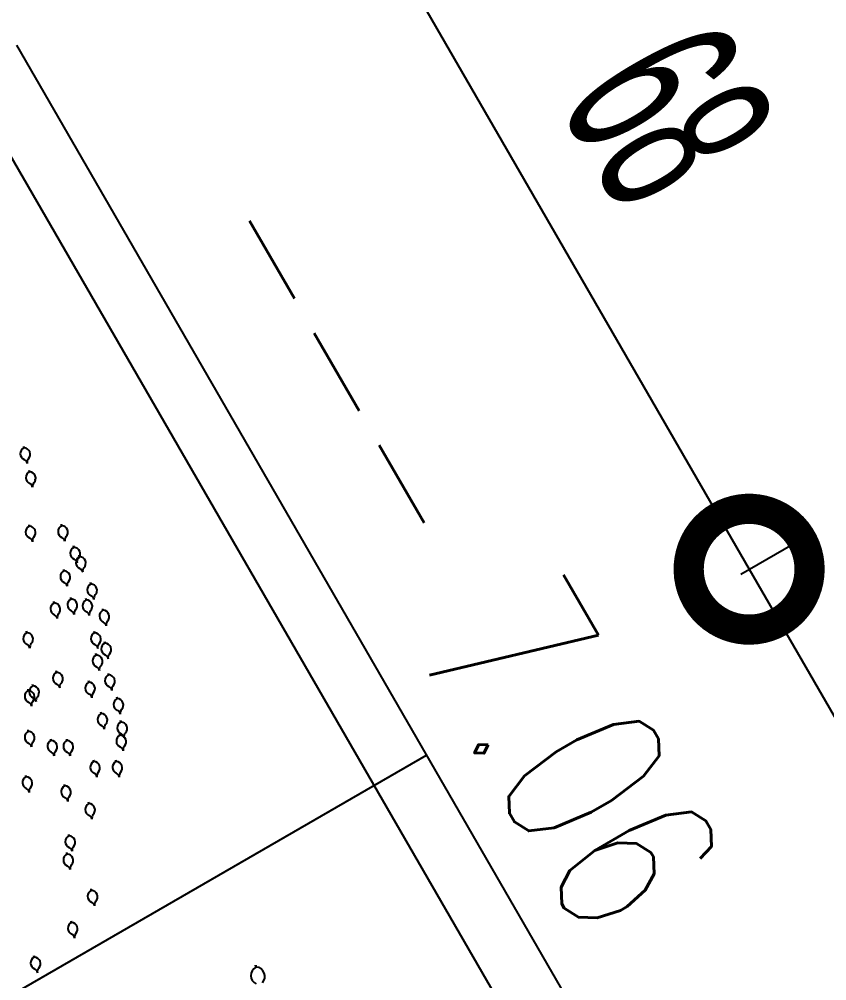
# Model space of a CAD drawing. Extents: x 3907.4 to 3911.57, y -3054.42 to -3053.7.
# Drawn here: x 3907.63662 to 3907.64998, y -3053.78274 to -3053.76683 of the extents above; entities that cross this region are included whole.
import ezdxf

# ---------------------------------------------------------------- set-up
doc = ezdxf.new("R2010")
doc.units = 0
doc.header["$LTSCALE"] = 2
doc.header["$MEASUREMENT"] = 0
doc.linetypes.add('ACAD_ISO03W100', pattern=[30, 12, -18])
doc.layers.get('0').update_dxf_attribs({"linetype": 'CONTINUOUS'})
for name, color, linetype in [('ARAZİ', 7, 'CONTINUOUS'), ('AĞAÇ', 9, 'CONTINUOUS'), ('OLÇÜ', 6, 'CONTINUOUS'), ('TEXT', 11, 'CONTINUOUS'), ('ÖLÇÜ İZİ', 9, 'CONTINUOUS')]:
    doc.layers.add(name, color=color, linetype=linetype)
doc.styles.add('KAPı-PEN', font='simplex.shx', dxfattribs={"width": 0.7, "height": 10})
doc.styles.add('ÖLÇÜ', font='stylu.ttf', dxfattribs={"width": 0.5})

msp = doc.modelspace()

# ---------------------------------------------------------------- linework, layer by layer
at = {"color": 0, "linetype": 'ByBlock', "const_width": 0.002}
for points in [[(3907.648567662848, -3053.775717243653, 1), (3907.648817666634, -3053.776150254169, 1)], [(3907.648817666634, -3053.776150254169, 1), (3907.648567662848, -3053.775717243653, 1)]]:
    msp.add_lwpolyline(points, format="xyb", close=True, dxfattribs=at)
at = {"layer": 'ARAZİ', "color": 7}
msp.add_line((3907.636572074852, -3053.767261076288), (3907.654234502852, -3053.797852681288), dxfattribs=at)
at = {"layer": 'ARAZİ'}
msp.add_line((3907.653514297642, -3053.798605244172), (3907.63617845828, -3053.768579295865), dxfattribs=at)
at = {"layer": 'AĞAÇ'}
for p, q in [((3907.636695379613, -3053.773925719604), (3907.636692355337, -3053.77390189031)), ((3907.636701163658, -3053.773924577347), (3907.636698566483, -3053.773904113321)), ((3907.636786770329, -3053.774321457751), (3907.636783746053, -3053.774297628458)), ((3907.636792554374, -3053.774320315495), (3907.636789957199, -3053.774299851469)), ((3907.636783519315, -3053.775222500215), (3907.636780495039, -3053.775198670922)), ((3907.63678930336, -3053.775221357958), (3907.636786706184, -3053.775200893932)), ((3907.637319086713, -3053.775214596485), (3907.637316062438, -3053.775190767192)), ((3907.637324870759, -3053.775213454229), (3907.637322273583, -3053.775192990203)), ((3907.637521346807, -3053.775572181062), (3907.637518322531, -3053.775548351769)), ((3907.637527130852, -3053.775571038806), (3907.637524533677, -3053.77555057478)), ((3907.637614697687, -3053.775727652594), (3907.637611673412, -3053.775703823301)), ((3907.637620481732, -3053.775726510338), (3907.637617884557, -3053.775706046312)), ((3907.637357820636, -3053.775960350342), (3907.63735479636, -3053.775936521049)), ((3907.637363604681, -3053.775959208086), (3907.637361007505, -3053.77593874406)), ((3907.637801399448, -3053.776178520196), (3907.637798375173, -3053.776154690903)), ((3907.637807183493, -3053.776177377939), (3907.637804586318, -3053.776156913913)), ((3907.637193734639, -3053.776493242202), (3907.637190710363, -3053.77646941291)), ((3907.637199518684, -3053.776492099946), (3907.637196921508, -3053.77647163592)), ((3907.637474671367, -3053.776427274752), (3907.637471647091, -3053.776403445459)), ((3907.637480455412, -3053.776426132496), (3907.637477858236, -3053.77640566847)), ((3907.637723607122, -3053.776442821879), (3907.637720582846, -3053.776418992587)), ((3907.637729391167, -3053.776441679623), (3907.637726793991, -3053.776421215597)), ((3907.638003659542, -3053.776613840539), (3907.638000635266, -3053.776590011246)), ((3907.638009443587, -3053.776612698283), (3907.638006846411, -3053.776592234257)), ((3907.636742497871, -3053.776985142331), (3907.636739473595, -3053.776961313038)), ((3907.636748281916, -3053.776984000075), (3907.63674568474, -3053.776963536049)), ((3907.637863633221, -3053.776986972374), (3907.637860608946, -3053.776963143081)), ((3907.637869417266, -3053.776985830118), (3907.637866820091, -3053.776965366092)), ((3907.638034776649, -3053.777157991034), (3907.638031752374, -3053.77713416174)), ((3907.638040560695, -3053.777156848777), (3907.638037963519, -3053.777136384751)), ((3907.637891100513, -3053.777354067395), (3907.637888076237, -3053.777330238102)), ((3907.637896884558, -3053.777352925139), (3907.637894287383, -3053.777332461113)), ((3907.637234756083, -3053.777641009126), (3907.637231731807, -3053.777617179832)), ((3907.637240540128, -3053.777639866869), (3907.637237942952, -3053.777619402843)), ((3907.638096207954, -3053.777682000858), (3907.638093183678, -3053.777658171564)), ((3907.638101991999, -3053.777680858601), (3907.638099394823, -3053.777660394575)), ((3907.63776803596, -3053.777804975922), (3907.637765011684, -3053.777781146629)), ((3907.637773820005, -3053.777803833666), (3907.63777122283, -3053.77778336964)), ((3907.636767742228, -3053.77794137152), (3907.636764717952, -3053.777917542227)), ((3907.636773526272, -3053.777940229264), (3907.636770929097, -3053.777919765238)), ((3907.636842995321, -3053.77786617331), (3907.636839971045, -3053.777842344017)), ((3907.636848779366, -3053.777865031054), (3907.636846182191, -3053.777844567028)), ((3907.638237036743, -3053.778075273363), (3907.638234012467, -3053.77805144407)), ((3907.638242820788, -3053.778074131107), (3907.638240223613, -3053.778053667081)), ((3907.637972542655, -3053.778324027789), (3907.63796951838, -3053.778300198496)), ((3907.6379783267, -3053.778322885533), (3907.637975729525, -3053.778302421507)), ((3907.638299270737, -3053.778463952194), (3907.638296246461, -3053.778440122901)), ((3907.638305054782, -3053.778462809938), (3907.638302457607, -3053.778442345912)), ((3907.636767742228, -3053.778618154883), (3907.636764717952, -3053.77859432559)), ((3907.636773526272, -3053.778617012627), (3907.636770929097, -3053.778596548601)), ((3907.63714400681, -3053.778768551303), (3907.637140982535, -3053.778744722009)), ((3907.637149790855, -3053.778767409046), (3907.63714719368, -3053.77874694502)), ((3907.637407392085, -3053.778768551303), (3907.637404367809, -3053.778744722009)), ((3907.637413176129, -3053.778767409046), (3907.637410578954, -3053.77874694502)), ((3907.638283712183, -3053.778681612497), (3907.638280687907, -3053.778657783204)), ((3907.638289496228, -3053.77868047024), (3907.638286899053, -3053.778660006215)), ((3907.637850078848, -3053.779116709642), (3907.637847054572, -3053.779092880349)), ((3907.637855862893, -3053.779115567386), (3907.637853265717, -3053.77909510336)), ((3907.638219272507, -3053.779116709642), (3907.638216248231, -3053.779092880349)), ((3907.638225056552, -3053.779115567386), (3907.638222459376, -3053.77909510336)), ((3907.636730115791, -3053.779370136457), (3907.636727091516, -3053.779346307163)), ((3907.636735899836, -3053.7793689942), (3907.636733302661, -3053.779348530175)), ((3907.637369765649, -3053.779520532876), (3907.637366741373, -3053.779496703582)), ((3907.637375549693, -3053.779519390619), (3907.637372952518, -3053.779498926594)), ((3907.63776803596, -3053.779813568168), (3907.637765011684, -3053.779789738875)), ((3907.637773820005, -3053.779812425912), (3907.63777122283, -3053.779791961886)), ((3907.637439863745, -3053.780346459898), (3907.637436839469, -3053.780322630605)), ((3907.63744564779, -3053.780345317642), (3907.637443050614, -3053.780324853616)), ((3907.637407392085, -3053.780648505236), (3907.637404367809, -3053.780624675943)), ((3907.637413176129, -3053.780647362979), (3907.637410578954, -3053.780626898953)), ((3907.637809057404, -3053.781248276822), (3907.637806033128, -3053.781224447529)), ((3907.637814841449, -3053.781247134566), (3907.637812244273, -3053.78122667054)), ((3907.637480885189, -3053.781781168682), (3907.637477860913, -3053.781757339389)), ((3907.637486669234, -3053.781780026426), (3907.637484072058, -3053.7817595624)), ((3907.636865562424, -3053.782355052144), (3907.636862538148, -3053.782331222851)), ((3907.636871346469, -3053.782353909888), (3907.636868749293, -3053.782333445862)), ((3907.640532543624, -3053.782519994346), (3907.64052822323, -3053.782485952499)), ((3907.640540806545, -3053.782518362551), (3907.640537096295, -3053.782489128229))]:
    msp.add_line(p, q, dxfattribs=at)
for centre, radius, start, end in [((3907.636744444422, -3053.774021740348), 0.0001078301389786481, 117.0661848723325, 245.5617558112027), ((3907.636692283804, -3053.774032041234), 0.0001078301389786481, 316.7807498823022, 85.276320846058), ((3907.636663982093, -3053.774198804316), 8.665851140017088e-05, 11.1712527772592, 65.56175581120272), ((3907.636834015189, -3053.774165225504), 8.665851140017088e-05, 136.7807498823022, 191.1712527772592), ((3907.636835835138, -3053.774417478495), 0.0001078301389786481, 117.0661848723325, 245.5617558112027), ((3907.63678367452, -3053.774427779382), 0.0001078301389786481, 316.7807498823022, 85.276320846058), ((3907.63675537281, -3053.774594542464), 8.665851140017088e-05, 11.1712527772592, 65.56175581120272), ((3907.636925405905, -3053.774560963651), 8.665851140017088e-05, 136.7807498823022, 191.1712527772592), ((3907.636832584124, -3053.775318520959), 0.0001078301389786481, 117.0661848723325, 245.5617558112027), ((3907.636780423506, -3053.775328821846), 0.0001078301389786481, 316.7807498823022, 85.276320846058), ((3907.637368151522, -3053.775310617229), 0.0001078301389786481, 117.0661848723325, 245.5617558112027), ((3907.637315990904, -3053.775320918116), 0.0001078301389786481, 316.7807498823022, 85.276320846058), ((3907.636752121795, -3053.775495584927), 8.665851140017088e-05, 11.1712527772592, 65.56175581120272), ((3907.636922154891, -3053.775462006115), 8.665851140017088e-05, 136.7807498823022, 191.1712527772592), ((3907.637287689194, -3053.775487681197), 8.665851140017088e-05, 11.1712527772592, 65.56175581120272), ((3907.63745772229, -3053.775454102385), 8.665851140017088e-05, 136.7807498823022, 191.1712527772592), ((3907.637570411616, -3053.775668201807), 0.0001078301389786481, 117.0661848723325, 245.5617558112027), ((3907.637518250998, -3053.775678502693), 0.0001078301389786481, 316.7807498823022, 85.276320846058), ((3907.637663762497, -3053.775823673339), 0.0001078301389786481, 117.0661848723325, 245.5617558112027), ((3907.637659982383, -3053.775811686962), 8.665851140017088e-05, 136.7807498823022, 191.1712527772592), ((3907.637611601878, -3053.775833974225), 0.0001078301389786481, 316.7807498823022, 85.276320846058), ((3907.637489949287, -3053.775845265774), 8.665851140017088e-05, 11.1712527772592, 65.56175581120272), ((3907.637753333264, -3053.775967158494), 8.665851140017088e-05, 136.7807498823022, 191.1712527772592), ((3907.637406885445, -3053.776056371087), 0.0001078301389786481, 117.0661848723325, 245.5617558112027), ((3907.637354724827, -3053.776066671973), 0.0001078301389786481, 316.7807498823022, 85.276320846058), ((3907.637583300168, -3053.776000737307), 8.665851140017088e-05, 11.1712527772592, 65.56175581120272), ((3907.637326423116, -3053.776233435055), 8.665851140017088e-05, 11.1712527772592, 65.56175581120272), ((3907.637496456212, -3053.776199856242), 8.665851140017088e-05, 136.7807498823022, 191.1712527772592), ((3907.637850464258, -3053.77627454094), 0.0001078301389786481, 117.0661848723325, 245.5617558112027), ((3907.637798303639, -3053.776284841827), 0.0001078301389786481, 316.7807498823022, 85.276320846058), ((3907.637770001928, -3053.776451604908), 8.665851140017088e-05, 11.1712527772592, 65.56175581120272), ((3907.637940035025, -3053.776418026096), 8.665851140017088e-05, 136.7807498823022, 191.1712527772592), ((3907.637242799448, -3053.776589262947), 0.0001078301389786481, 117.0661848723325, 245.5617558112027), ((3907.637190638829, -3053.776599563834), 0.0001078301389786481, 316.7807498823022, 85.276320846058), ((3907.637523736176, -3053.776523295497), 0.0001078301389786481, 117.0661848723325, 245.5617558112027), ((3907.637471575558, -3053.776533596383), 0.0001078301389786481, 316.7807498823022, 85.276320846058), ((3907.637772671931, -3053.776538842624), 0.0001078301389786481, 117.0661848723325, 245.5617558112027), ((3907.637720511313, -3053.776549143511), 0.0001078301389786481, 316.7807498823022, 85.276320846058), ((3907.637162337119, -3053.776766326915), 8.665851140017088e-05, 11.1712527772592, 65.56175581120272), ((3907.637332370215, -3053.776732748102), 8.665851140017088e-05, 136.7807498823022, 191.1712527772592), ((3907.637443273847, -3053.776700359465), 8.665851140017088e-05, 11.1712527772592, 65.56175581120272), ((3907.637613306943, -3053.776666780652), 8.665851140017088e-05, 136.7807498823022, 191.1712527772592), ((3907.637692209602, -3053.776715906592), 8.665851140017088e-05, 11.1712527772592, 65.56175581120272), ((3907.637862242698, -3053.776682327779), 8.665851140017088e-05, 136.7807498823022, 191.1712527772592), ((3907.638052724351, -3053.776709861284), 0.0001078301389786481, 117.0661848723325, 245.5617558112027), ((3907.638000563732, -3053.77672016217), 0.0001078301389786481, 316.7807498823022, 85.276320846058), ((3907.637972262022, -3053.776886925252), 8.665851140017088e-05, 11.1712527772592, 65.56175581120272), ((3907.638142295118, -3053.776853346439), 8.665851140017088e-05, 136.7807498823022, 191.1712527772592), ((3907.63679156268, -3053.777081163076), 0.0001078301389786481, 117.0661848723325, 245.5617558112027), ((3907.636739402062, -3053.777091463962), 0.0001078301389786481, 316.7807498823022, 85.276320846058), ((3907.63791269803, -3053.777082993119), 0.0001078301389786481, 117.0661848723325, 245.5617558112027), ((3907.637860537412, -3053.777093294005), 0.0001078301389786481, 316.7807498823022, 85.276320846058), ((3907.636711100351, -3053.777258227044), 8.665851140017088e-05, 11.1712527772592, 65.56175581120272), ((3907.636881133447, -3053.777224648231), 8.665851140017088e-05, 136.7807498823022, 191.1712527772592), ((3907.637832235701, -3053.777260057087), 8.665851140017088e-05, 11.1712527772592, 65.56175581120272), ((3907.638002268798, -3053.777226478274), 8.665851140017088e-05, 136.7807498823022, 191.1712527772592), ((3907.638083841458, -3053.777254011778), 0.0001078301389786481, 117.0661848723325, 245.5617558112027), ((3907.63803168084, -3053.777264312665), 0.0001078301389786481, 316.7807498823022, 85.276320846058), ((3907.638173412226, -3053.777397496934), 8.665851140017088e-05, 136.7807498823022, 191.1712527772592), ((3907.637940165322, -3053.777450088139), 0.0001078301389786481, 117.0661848723325, 245.5617558112027), ((3907.637888004704, -3053.777460389026), 0.0001078301389786481, 316.7807498823022, 85.276320846058), ((3907.63800337913, -3053.777431075746), 8.665851140017088e-05, 11.1712527772592, 65.56175581120272), ((3907.637283820892, -3053.77773702987), 0.0001078301389786481, 117.0661848723325, 245.5617558112027), ((3907.637231660274, -3053.777747330756), 0.0001078301389786481, 316.7807498823022, 85.276320846058), ((3907.637859702993, -3053.777627152107), 8.665851140017088e-05, 11.1712527772592, 65.56175581120272), ((3907.638029736089, -3053.777593573295), 8.665851140017088e-05, 136.7807498823022, 191.1712527772592), ((3907.637373391659, -3053.777880515026), 8.665851140017088e-05, 136.7807498823022, 191.1712527772592), ((3907.637817100769, -3053.777900996667), 0.0001078301389786481, 117.0661848723325, 245.5617558112027), ((3907.637764940151, -3053.777911297553), 0.0001078301389786481, 316.7807498823022, 85.276320846058), ((3907.638145272763, -3053.777778021602), 0.0001078301389786481, 117.0661848723325, 245.5617558112027), ((3907.638093112145, -3053.777788322489), 0.0001078301389786481, 316.7807498823022, 85.276320846058), ((3907.636816807037, -3053.778037392264), 0.0001078301389786481, 117.0661848723325, 245.5617558112027), ((3907.636764646418, -3053.778047693151), 0.0001078301389786481, 316.7807498823022, 85.276320846058), ((3907.63689206013, -3053.777962194054), 0.0001078301389786481, 117.0661848723325, 245.5617558112027), ((3907.636839899512, -3053.777972494941), 0.0001078301389786481, 316.7807498823022, 85.276320846058), ((3907.637203358563, -3053.777914093838), 8.665851140017088e-05, 11.1712527772592, 65.56175581120272), ((3907.637906671536, -3053.778044481822), 8.665851140017088e-05, 136.7807498823022, 191.1712527772592), ((3907.638064810434, -3053.77795508557), 8.665851140017088e-05, 11.1712527772592, 65.56175581120272), ((3907.63823484353, -3053.777921506758), 8.665851140017088e-05, 136.7807498823022, 191.1712527772592), ((3907.636736344708, -3053.778214456232), 8.665851140017088e-05, 11.1712527772592, 65.56175581120272), ((3907.636906377804, -3053.77818087742), 8.665851140017088e-05, 136.7807498823022, 191.1712527772592), ((3907.636811597801, -3053.778139258022), 8.665851140017088e-05, 11.1712527772592, 65.56175581120272), ((3907.636981630897, -3053.77810567921), 8.665851140017088e-05, 136.7807498823022, 191.1712527772592), ((3907.63773663844, -3053.778078060635), 8.665851140017088e-05, 11.1712527772592, 65.56175581120272), ((3907.638286101552, -3053.778171294108), 0.0001078301389786481, 117.0661848723325, 245.5617558112027), ((3907.638233940934, -3053.778181594994), 0.0001078301389786481, 316.7807498823022, 85.276320846058), ((3907.638205639223, -3053.778348358076), 8.665851140017088e-05, 11.1712527772592, 65.56175581120272), ((3907.638375672319, -3053.778314779263), 8.665851140017088e-05, 136.7807498823022, 191.1712527772592), ((3907.638021607464, -3053.778420048533), 0.0001078301389786481, 117.0661848723325, 245.5617558112027), ((3907.637969446846, -3053.77843034942), 0.0001078301389786481, 316.7807498823022, 85.276320846058), ((3907.638348335546, -3053.778559972939), 0.0001078301389786481, 117.0661848723325, 245.5617558112027), ((3907.638296174928, -3053.778570273826), 0.0001078301389786481, 316.7807498823022, 85.276320846058), ((3907.636816807037, -3053.778714175628), 0.0001078301389786481, 117.0661848723325, 245.5617558112027), ((3907.636764646418, -3053.778724476514), 0.0001078301389786481, 316.7807498823022, 85.276320846058), ((3907.637941145136, -3053.778597112502), 8.665851140017088e-05, 11.1712527772592, 65.56175581120272), ((3907.638111178232, -3053.778563533689), 8.665851140017088e-05, 136.7807498823022, 191.1712527772592), ((3907.63719307162, -3053.778864572047), 0.0001078301389786481, 117.0661848723325, 245.5617558112027), ((3907.637140911001, -3053.778874872934), 0.0001078301389786481, 316.7807498823022, 85.276320846058), ((3907.637456456894, -3053.778864572047), 0.0001078301389786481, 117.0661848723325, 245.5617558112027), ((3907.637404296276, -3053.778874872934), 0.0001078301389786481, 316.7807498823022, 85.276320846058), ((3907.638332776992, -3053.778777633242), 0.0001078301389786481, 117.0661848723325, 245.5617558112027), ((3907.638280616374, -3053.778787934128), 0.0001078301389786481, 316.7807498823022, 85.276320846058), ((3907.638267873217, -3053.778737036907), 8.665851140017088e-05, 11.1712527772592, 65.56175581120272), ((3907.638437906313, -3053.778703458094), 8.665851140017088e-05, 136.7807498823022, 191.1712527772592), ((3907.636736344708, -3053.778891239596), 8.665851140017088e-05, 11.1712527772592, 65.56175581120272), ((3907.636906377804, -3053.778857660783), 8.665851140017088e-05, 136.7807498823022, 191.1712527772592), ((3907.638252314664, -3053.778954697209), 8.665851140017088e-05, 11.1712527772592, 65.56175581120272), ((3907.638422347759, -3053.778921118397), 8.665851140017088e-05, 136.7807498823022, 191.1712527772592), ((3907.63711260929, -3053.779041636015), 8.665851140017088e-05, 11.1712527772592, 65.56175581120272), ((3907.637282642387, -3053.779008057203), 8.665851140017088e-05, 136.7807498823022, 191.1712527772592), ((3907.637375994565, -3053.779041636015), 8.665851140017088e-05, 11.1712527772592, 65.56175581120272), ((3907.637546027661, -3053.779008057203), 8.665851140017088e-05, 136.7807498823022, 191.1712527772592), ((3907.637899143657, -3053.779212730386), 0.0001078301389786481, 117.0661848723325, 245.5617558112027), ((3907.637846983039, -3053.779223031273), 0.0001078301389786481, 316.7807498823022, 85.276320846058), ((3907.638268337316, -3053.779212730386), 0.0001078301389786481, 117.0661848723325, 245.5617558112027), ((3907.638216176698, -3053.779223031273), 0.0001078301389786481, 316.7807498823022, 85.276320846058), ((3907.636779180601, -3053.779466157201), 0.0001078301389786481, 117.0661848723325, 245.5617558112027), ((3907.636727019982, -3053.779476458088), 0.0001078301389786481, 316.7807498823022, 85.276320846058), ((3907.637818681328, -3053.779389794354), 8.665851140017088e-05, 11.1712527772592, 65.56175581120272), ((3907.637988714424, -3053.779356215542), 8.665851140017088e-05, 136.7807498823022, 191.1712527772592), ((3907.638187874987, -3053.779389794354), 8.665851140017088e-05, 11.1712527772592, 65.56175581120272), ((3907.638357908083, -3053.779356215542), 8.665851140017088e-05, 136.7807498823022, 191.1712527772592), ((3907.636698718271, -3053.779643221169), 8.665851140017088e-05, 11.1712527772592, 65.56175581120272), ((3907.636868751368, -3053.779609642357), 8.665851140017088e-05, 136.7807498823022, 191.1712527772592), ((3907.637418830458, -3053.77961655362), 0.0001078301389786481, 117.0661848723325, 245.5617558112027), ((3907.637366669839, -3053.779626854507), 0.0001078301389786481, 316.7807498823022, 85.276320846058), ((3907.637338368129, -3053.779793617588), 8.665851140017088e-05, 11.1712527772592, 65.56175581120272), ((3907.637508401225, -3053.779760038776), 8.665851140017088e-05, 136.7807498823022, 191.1712527772592), ((3907.637817100769, -3053.779909588913), 0.0001078301389786481, 117.0661848723325, 245.5617558112027), ((3907.637764940151, -3053.779919889799), 0.0001078301389786481, 316.7807498823022, 85.276320846058), ((3907.63773663844, -3053.780086652881), 8.665851140017088e-05, 11.1712527772592, 65.56175581120272), ((3907.637906671536, -3053.780053074068), 8.665851140017088e-05, 136.7807498823022, 191.1712527772592), ((3907.637488928554, -3053.780442480642), 0.0001078301389786481, 117.0661848723325, 245.5617558112027), ((3907.637436767935, -3053.780452781529), 0.0001078301389786481, 316.7807498823022, 85.276320846058), ((3907.637578499321, -3053.780585965798), 8.665851140017088e-05, 136.7807498823022, 191.1712527772592), ((3907.637456456894, -3053.78074452598), 0.0001078301389786481, 117.0661848723325, 245.5617558112027), ((3907.637404296276, -3053.780754826867), 0.0001078301389786481, 316.7807498823022, 85.276320846058), ((3907.637408466225, -3053.780619544611), 8.665851140017088e-05, 11.1712527772592, 65.56175581120272), ((3907.637375994565, -3053.780921589948), 8.665851140017088e-05, 11.1712527772592, 65.56175581120272), ((3907.637546027661, -3053.780888011136), 8.665851140017088e-05, 136.7807498823022, 191.1712527772592), ((3907.637858122213, -3053.781344297567), 0.0001078301389786481, 117.0661848723325, 245.5617558112027), ((3907.637805961595, -3053.781354598453), 0.0001078301389786481, 316.7807498823022, 85.276320846058), ((3907.637777659884, -3053.781521361534), 8.665851140017088e-05, 11.1712527772592, 65.56175581120272), ((3907.63794769298, -3053.781487782722), 8.665851140017088e-05, 136.7807498823022, 191.1712527772592), ((3907.637529949998, -3053.781877189427), 0.0001078301389786481, 117.0661848723325, 245.5617558112027), ((3907.63747778938, -3053.781887490313), 0.0001078301389786481, 316.7807498823022, 85.276320846058), ((3907.637619520765, -3053.782020674582), 8.665851140017088e-05, 136.7807498823022, 191.1712527772592), ((3907.637449487669, -3053.782054253395), 8.665851140017088e-05, 11.1712527772592, 65.56175581120272), ((3907.636914627233, -3053.782451072888), 0.0001078301389786481, 117.0661848723325, 245.5617558112027), ((3907.636862466615, -3053.782461373775), 0.0001078301389786481, 316.7807498823022, 85.276320846058), ((3907.636834164904, -3053.782628136857), 8.665851140017088e-05, 11.1712527772592, 65.56175581120272), ((3907.637004198, -3053.782594558044), 8.665851140017088e-05, 136.7807498823022, 191.1712527772592), ((3907.640602636208, -3053.782657166838), 0.000154043055683673, 117.0661848723325, 245.5617558112027), ((3907.640528121039, -3053.78267188239), 0.000154043055683673, 316.7807498823022, 85.276320846058)]:
    msp.add_arc(centre, radius, start, end, dxfattribs=at)
msp.add_point((3907.636884751454, -3053.774446730047), dxfattribs=at)
at = {"layer": 'OLÇÜ', "color": 6}
for p, q in [((3907.641907010178, -3053.76418088775), (3907.648692664741, -3053.775933748911)), ((3907.648553855609, -3053.776013892019), (3907.649558685773, -3053.77543374134)), ((3907.648553855609, -3053.776013892019), (3907.649558685773, -3053.77543374134)), ((3907.648692664741, -3053.775933748911), (3907.659569438178, -3053.79477249275))]:
    msp.add_line(p, q, dxfattribs=at)
at = {"layer": 'ÖLÇÜ İZİ', "linetype": 'ACAD_ISO03W100', "ltscale": 0.5}
msp.add_line((3907.520814127018, -3053.8497614368), (3907.643357729415, -3053.779013937449), dxfattribs=at)

# ---------------------------------------------------------------- texts
at = {"layer": 'OLÇÜ', "color": 62, "style": 'ÖLÇÜ', "width": 0.5}
msp.add_text('68', height=0.003, rotation=300.0005009786644, dxfattribs=at).set_placement((3907.645505434297, -3053.768189437275))
at = {"layer": 'TEXT', "color": 2, "style": 'KAPı-PEN', "width": 0.7}
msp.add_text('--- 7.06 ---', height=0.00275, rotation=300.0000000217934, dxfattribs=at).set_placement((3907.639241354723, -3053.770470985232))

doc.saveas('drawing.dxf')
